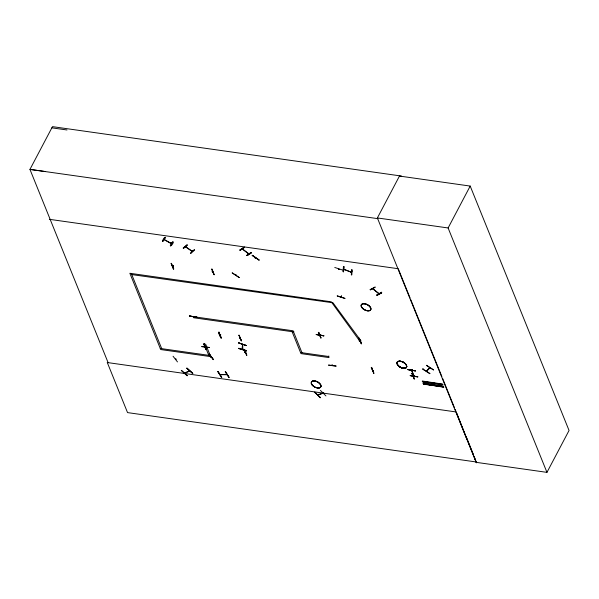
<?xml version="1.0" encoding="UTF-8"?>
<svg xmlns="http://www.w3.org/2000/svg" width="599" height="599" viewBox="0 0 599 599"><rect width="100%" height="100%" fill="white"/><g stroke="black" fill="none" stroke-linecap="round" stroke-linejoin="round"><path stroke-width="0.9" d="M351.463 274.724L351.815 269.76M351.77 274.874L352.122 269.887L351.68 269.767L351.328 274.724L351.748 274.829M213.985 274.679L211.724 268.996L213.955 274.634M244.639 349.674L244.212 349.651L246.863 355.342L244.639 349.674L246.548 355.207M359.303 338.143L361.534 343.774L358.876 338.121L361.107 343.751L361.534 343.774M411.872 373.334L414.104 378.927M170.378 245.687C171.037 246.751 174.436 241.884 172.834 241.756L170.281 245.702L170.693 245.934M172.954 241.771L170.408 245.717M219.923 374.427L226.916 374.502M220.05 374.622L220.627 374.435M227.043 374.704L226.272 374.465M190.864 253.302L190.475 253.048L194.413 249.506L194.593 250.105L190.856 253.317M235.886 275.3L236.298 274.948L235.647 275.136M228.84 377.415L225.336 371.694M246.825 255.339L251.131 252.501L246.736 255.346L247.102 255.623L251.408 252.815L251.041 252.553M247.11 255.586L251.408 252.815M343.062 271.684L343.429 266.712L344.036 266.533L343.497 271.841L343.122 271.654M343.706 269.258L351.336 272.298M350.789 272.126L351.508 272.163L351.83 271.549M376.793 295.03L381.69 292.754L381.533 292.17L376.704 295.045L377.056 295.329L381.683 292.791L377.063 295.285M213.476 359.647L209.006 353.949L213.484 359.617M213.222 359.625L209.365 353.882M443.41 386.333L423.021 383.21L443.395 386.25L443.552 386.699L423.179 383.659L443.53 386.64M443.777 387.239L423.396 383.884M442.901 384.663L422.505 381.885M443.769 386.924L423.373 384.146M337.252 295.801L345.069 298.452L337.244 296.063M338.547 268.981L338.892 269.587L338.577 268.921M238.761 348.476L246.586 350.782L238.761 348.221M246.593 350.999L238.739 348.521M220.694 334.886L220.103 335.29M186.97 368.145L192.871 373.506L186.963 368.16M192.668 373.521L186.776 368.205M372.615 288.673L373.477 289.16L372.818 288.583M372.93 288.681L379.107 293.705L378.553 293.255M175.612 359.25L176.248 359.19L175.485 358.996M211.125 356.907L210.309 356.749L210.983 356.712M338.922 269.49L338.57 269.378M340.921 296.445L340.951 296.805M341.318 296.565L341.64 295.951L341.325 296.992L341.46 295.996M239.023 335.148L241.277 340.741M241.427 340.838L238.949 335.185L241.427 340.816M201.751 346.417L209.216 347.517M201.833 346.716L209.276 347.472M336.084 366.086L328.574 364.986M417.832 376.831L410.24 375.416M410.308 375.768L417.825 376.861L410.18 375.468M205.577 346.881L205.083 346.439M332.4 365.412L331.898 364.858L332.018 365.353M414.096 376.022L411.857 370.459L412.157 369.793M242.258 344.388L242.318 344.867M242.453 348.97L242.513 349.449M242.805 349.479L242.655 344.515M252.142 255.429L259.038 260.168M172.557 266.113L173.463 266.458L173.538 265.544L173.358 266.203M212.705 271.796L212.001 271.639M205.15 346.686L205.981 346.806M360.021 341.056L359.258 340.958M372.705 370.414L373.604 370.759L373.357 370.452M426.383 365.39L433.451 369.965M426.518 365.27L433.586 369.86M426.338 371.058L429.588 367.719M426.713 371.253L429.977 367.853M189.531 370.856L188.94 371.051L189.733 371.043M165.421 237.593L162.868 241.539C161.79 241.449 164.433 236.283 165.421 237.593L165.556 237.226M171.179 242.632L170.715 243.389L171.007 242.76M171.284 242.632L170.857 243.239M183.204 248.023L186.948 244.804L187.322 245.088L183.586 248.293L183.257 248.008M173.71 268.929L173.351 268.929M186.514 246.728L185.975 247.207L186.499 246.421M192.623 250.644L192.406 251.393M192.099 251.438L192.661 250.734M177.484 361.908L173.066 356.248M239.825 250.06L244.175 247.245L239.825 250.06L240.184 250.337L244.632 247.177M239.233 277.532L232.157 272.964M187.45 375.633L181.527 370.362M187.15 375.82L181.25 370.467M206.296 349.502L205.944 349.502M219.062 331.996C217.242 333.164 225.449 345.406 218.845 332.295M219.983 335.021L220.342 334.407L220.013 335.051L220.462 335.35M220.604 334.444L220.02 335.021M220.709 334.519L220.387 335.126M221.368 377.392L217.856 371.62L221.75 377.31M293.832 331.367L293.555 331.891L193.582 317.74L193.14 316.639L293.113 330.798L301.978 352.721M334.774 267.476L342.65 270.059M377.377 217.946L399.466 176.054L470.2 186.072L569.05 430.471L546.962 472.364L476.227 462.346L377.377 217.946L448.112 227.964L546.962 472.364M351.673 271.437L351.433 272.133L351.755 271.519M320.645 334.856L320.188 335.927M320.899 334.863L320.712 335.492L320.458 335.193M292.095 331.689L300.968 353.612L328.956 357.573L328.784 355.956M318.406 394.247L317.567 394.883M370.384 289.774L375.004 287.235L370.025 289.609L370.377 289.901L375.191 287.011M314.602 392.3L320.472 397.631M322.621 393.483L323.19 392.465M323.557 392.674L323.175 393.378L323.303 392.502M317.65 394.816L322.981 393.116L323.363 392.487M371.807 367.344L371.208 367.636L373.858 373.327L371.62 367.599L373.851 373.229M448.112 227.964L470.2 186.072M411.573 370.437L411.917 369.815L411.58 370.474L413.759 375.977M412.082 370.953L412.179 369.853M412.284 369.92L411.595 370.422M429.97 373.499L422.722 369.089L423.096 368.55M466.112 437.33L456.52 412.823L475.778 461.095M476.227 462.346L474.318 456.82M255.601 258.072L254.994 258.049M426.945 371.021L426.593 370.788M429.348 367.958L429.7 368.19M162.516 241.285L165.339 237.489M320.21 397.751L314.864 392.173M238.544 342.98L246.376 345.496M173.396 266.42L172.699 266.353M205.225 346.694L205.981 346.993M359.887 341.041L359.198 340.726L359.954 340.838M372.892 370.639L373.559 370.766L372.78 370.609M232.292 272.844L239.211 277.569M242.82 349.531L242.76 348.962M218.216 371.567L221.72 377.34M189.524 316.107L197.011 317.223M316.347 334.639L323.834 335.762M407.956 369.725L415.466 370.826M171.441 263.328L173.71 269.026L171.089 263.298L173.298 268.966M320.922 337.993L318.72 332.34L320.959 338.061L318.316 332.355L318.728 332.43M187.247 244.976L183.586 248.173M184.432 372.922L189.658 371.11M185.084 372.967L184.38 372.945M343.848 266.78L343.489 271.736M240.184 250.217L244.422 247.432M318.316 394.913L318.002 394.666M248.158 253.519L248.892 253.849L242.483 248.944M314.804 392.233L320.413 397.684M205.584 346.918L205.427 346.484M319.963 335.358L320.637 335.455M332.408 365.45L332.243 365.016M414.066 375.962L413.819 375.408M189.681 371.066L184.642 373.11L185.106 372.915M351.433 272.133L343.766 269.31L344.462 269.737M323.175 393.303L317.762 395.07M325.938 395.917L320.428 390.398M210.361 356.719L211.005 356.952M359.782 340.786L359.303 340.943M171.516 243.8L164.104 239.63M242.46 348.94L242.842 349.097M226.916 374.727L220.215 374.66M422.295 381.024L442.549 384.071M422.505 381.57L442.758 384.618M423.373 383.824L443.627 386.879M185.518 246.631L192.339 251.34M210.309 356.749L210.803 356.66M372.848 370.407L373.462 370.519M217.826 371.657L218.216 371.657M378.935 293.817L378.321 293.383M51.851 127.857L67.013 129.968M45.112 171.509L29.95 169.397L52.495 126.636L401.367 176.039M107.303 362.567L108.12 362.68L29.95 169.397L377.894 218.665M49.365 219.316L398.238 268.719L410.105 298.055M131.758 274.582L332.984 302.802L360.995 340.913L359.707 341.003L331.254 301.799L129.856 273.279L160.704 349.546L210.683 356.63L205.682 344.253L204.222 344.051L208.789 355.327M300.526 352.519L328.507 356.48M160.255 348.453L210.242 355.529M476.415 462.001L127.542 412.599L107.288 362.53L456.176 411.962L455.128 409.372M193.462 316.923L193.657 317.418L193.38 316.804M204.072 343.968L203.653 343.908L205.884 349.539M412.846 376.277L412.022 375.947L412.269 376.254M245.216 352.362L244.534 352.257L245.291 352.556M328.641 365.27L336.032 366.049M422.288 381.338L442.698 384.438M341.273 296.55L340.891 296.378L340.928 296.849M239.802 338.113L240.042 337.903M164.358 239.563L171.591 243.628M320.203 335.335L320.443 335.852M192.114 251.423L185.391 246.743M242.835 249.454L242.355 249.124M378.778 293.727L372.683 288.755M338.847 269.003L338.967 269.498M422.729 369.074L429.783 373.694M248.742 253.946L242.378 249.109M338.585 269.423L338.577 268.973M239.757 338.068L240.117 338.106M413.946 375.536L413.565 375.483M410.802 299.785L441.867 376.584M442.564 378.306L454.431 407.649M466.643 437.847L473.622 455.098M131.316 273.488L161.715 348.655M218.71 332.273L220.926 337.948M476.123 461.956L476.475 462.84M212.031 269.093L214.277 274.769M193.402 316.864L193.619 317.32M242.273 344.747C243.276 343.676 241.524 347.839 242.468 349.329M412.194 373.402L414.418 379.07L411.775 373.379L412.187 373.439M225.613 371.702L225.217 371.732L229.14 377.475L225.613 371.702M252.299 255.309L259.187 260.063L252.291 255.324M189.374 315.905L197.004 317.335L189.374 315.905M238.514 342.778L246.354 345.593L238.514 342.778M316.197 334.444L323.827 335.867L316.197 334.444M407.829 369.508L415.459 370.931L407.829 369.508M204.064 343.871L206.266 349.531L204.034 343.901M311.967 384.73A5.309 2.92 27.8 0 0 320.428 387.411A5.316 2.928 27.8 0 0 315.958 381.219A5.316 2.928 27.8 0 0 311.967 384.723A5.316 2.928 27.8 0 0 320.443 387.411A5.309 2.92 27.8 0 0 315.95 381.234A5.309 2.92 27.8 0 0 311.967 384.73A5.286 2.913 27.8 0 0 320.413 387.388A5.286 2.913 27.8 0 0 315.958 381.234A5.286 2.913 27.8 0 0 311.989 384.715M361.878 307.542A5.309 2.92 27.8 0 0 370.347 310.222A5.316 2.928 27.8 0 0 365.869 304.03A5.316 2.928 27.8 0 0 361.878 307.534A5.316 2.928 27.8 0 0 370.354 310.222A5.309 2.92 27.8 0 0 365.869 304.045A5.309 2.92 27.8 0 0 361.878 307.542A5.294 2.913 27.8 0 0 370.332 310.222A5.294 2.913 27.8 0 0 365.869 304.052A5.294 2.913 27.8 0 0 361.886 307.542M397.714 365.001A5.309 2.92 27.8 0 0 406.182 367.681A5.309 2.92 27.8 0 0 401.704 361.504A5.309 2.92 27.8 0 0 397.714 365.001A5.309 2.92 27.8 0 0 406.167 367.704A5.316 2.928 27.8 0 0 401.697 361.511A5.316 2.928 27.8 0 0 397.699 365.008A5.294 2.913 27.8 0 0 406.159 367.696A5.286 2.913 27.8 0 0 401.697 361.526A5.309 2.92 27.8 0 0 397.706 365.023A5.316 2.928 27.8 0 0 406.182 367.704A5.309 2.92 27.8 0 0 401.689 361.526A5.294 2.913 27.8 0 0 397.714 365.023A5.286 2.913 27.8 0 0 406.152 367.681A5.294 2.913 27.8 0 0 401.689 361.534A5.286 2.913 27.8 0 0 397.729 365.008"/></g></svg>
